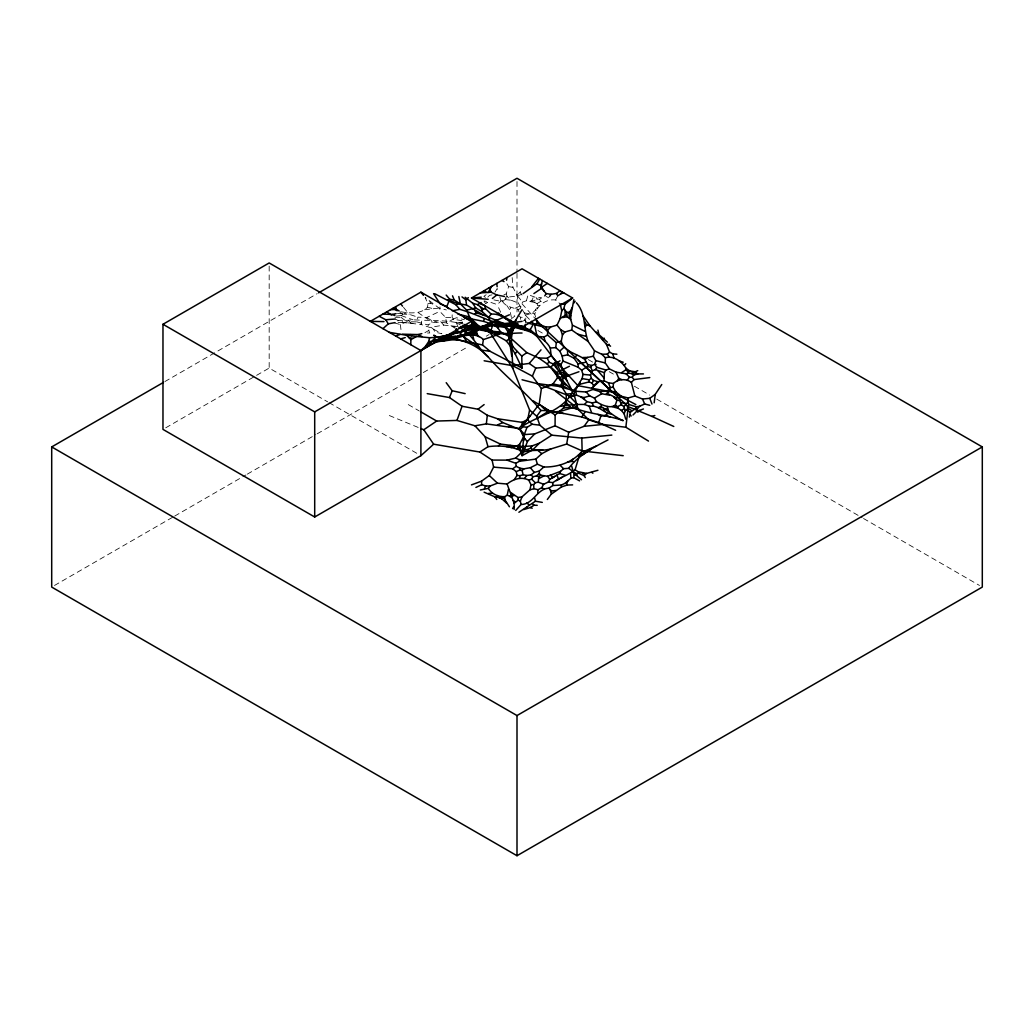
<?xml version="1.0" encoding="UTF-8"?>
<svg xmlns="http://www.w3.org/2000/svg" width="1034" height="1034" viewBox="0 0 1034 1034"><rect width="100%" height="100%" fill="white"/><g stroke="black" fill="none" stroke-linecap="round" stroke-linejoin="round"><path stroke-width="0.75" stroke-dasharray="5 3.75" d="M460.208 324.844L456.472 322.673L452.129 317.477L452.207 312.63M455.231 328.308L446.442 322.867L445.693 317.477L439.786 311.376L439.993 306.852M525.414 323.009L525.983 315.835L518.305 303.04L517.116 295.026L512.942 287.387L512.063 276.233M400.623 311.738C409.697 313.276 420.631 314.426 427.585 307.176L427.934 303.621L425.181 297.482L439.011 308.093L446.365 309.954M527.301 322.983L524.807 320.256L524.057 317.425L525.686 314.995L532.394 313.134L535.612 309.864L537.719 305.637L537.034 303.699L534.772 302.497L535.03 300.106L537.073 299.033L539.606 299.24L544.853 295.802M534.772 302.497L526.384 300.829L522.493 302.057L520.464 308.442L517.956 309.748C512.748 307.176 506.298 307.227 502.614 301.67L491.292 299.356M484.015 300.997L485.644 303.66L487.466 302.484L490.866 302.419L497.289 304.616L500.973 300.997L505.536 299.601L505.846 297.249L507.125 296.525L511.093 300.222L518.305 303.04M456.925 326.46L443.664 325.115L429.834 327.455L421.032 324.456L421.807 320.23C436.064 320.514 450.811 320.437 464.757 324.482M394.587 322.931L400.326 324.586L406.827 321.703L416.922 321.91L417.878 317.154L426.732 317.516L439.786 311.376M526.384 300.829L528.128 294.651L536.168 297.598L541.131 297.624M507.125 296.525L506.195 293.902L508.625 286.612L506.246 282.734M517.116 295.026L520.037 292.325L522.054 286.315M511.391 317.399L509.852 310.032L510.68 307.641M402.73 320.734L398.297 320.592L396.397 322.362L402.136 322.427L402.73 320.734L413.031 319.803L421.807 320.23M428.761 330.466L429.769 332.987L424.367 333.013L428.761 330.466L429.834 327.455M535.625 317.218L534.772 314.103C537.318 305.146 546.275 298.723 555.659 299.989L560.234 303.983M530.093 301.14L531.657 300.881L533.699 296.512M555.659 299.989L557.714 295.853M394.988 317.283L401.024 317.335L402.665 314.142L409.167 314.323L417.878 317.154M494.95 292.195L497.173 288.602L498.388 292.506M532.536 301.657L535.03 300.106M487.815 297.107L489.56 295.336L492.171 294.832M502.614 301.67L507.565 297.12L517.633 296.021L521.718 294.225M457.674 322.518L462.469 322.181L463.878 320.941L453.021 319.235L449.79 321.16M396.332 316.068L401.166 315.577L403.079 313.922L407.202 312.733M511.494 318.64L514.854 316.12L511.08 313.703M486.161 294.703L483.873 296.344L485.437 297.378M537.034 303.699L540.588 301.411L543.587 302.393M164.884 381.572L317.192 293.643M165.763 427.792L255.204 376.143M256.6 375.342L269.176 368.078L327.636 401.838M54.492 585.464L173.26 516.897M174.668 516.095L245.924 474.942M247.32 474.141L315.784 434.616M317.192 433.802L468.092 346.674M486.264 336.192L489.056 334.577M416.922 321.91L428.05 324.973L432.134 322.711L437.046 322.104L446.442 322.867M515.333 308.197L520.8 305.547M523.101 321.031L524.807 320.256M453.021 319.235L456.472 317.722L464.344 319.726M503.881 294.884L506.195 293.902M424.612 309.735L439.011 308.093M537.719 305.637L539.826 305.34M427.934 303.621L430.764 303.272L433.039 304.293M531.657 300.881L533.208 300.687M402.136 322.427L421.032 324.456M445.693 317.477L452.129 317.477M517.982 315.15L520.541 317.231L524.057 317.425M397.405 313.367L403.079 313.922M407.952 322.841L414.453 323.539M505.536 299.601L511.093 300.222M536.775 307.861L537.822 307.977M528.775 313.729L524.341 312.94L525.686 314.995M460.078 322.556L462.612 322.996L462.469 322.181M508.625 286.612L512.942 287.387M452.478 326.317L455.219 327.08M427.585 307.176L431.773 308.352M426.732 317.516L431.617 320.54L437.046 322.104M401.166 315.577L413.031 319.803M532.394 313.134L534.772 314.103M389.301 415.526L419.481 427.973M395.208 319.028L398.297 320.592M546.133 296.461L548.679 297.779M433.647 329.303L441.906 333.724L434.797 332.069L433.647 329.303L428.05 324.973M537.964 330.544L543.548 333.775M588.268 359.586L596.644 364.42M609.22 371.684L613.408 374.101M634.372 386.212L649.74 395.078M656.732 399.111L862.136 517.698M863.532 518.512L979.508 585.464M329.032 402.64L418.124 454.068M408.262 404.578L419.08 410.847M484.752 300.842L487.466 302.484M399.925 312.449L402.665 314.142M418.059 312.578L428.154 319.493M401.024 317.335L406.827 321.703M408.43 320.514L410.834 322.815M525.983 315.835L530.287 320.256M522.054 303.841L534.862 318.226M440.768 321.664L443.664 325.115M403.506 307.331L409.167 314.323M517.633 296.021L522.493 302.057M520.037 292.325L522.054 295.078M500.637 312.255L497.289 304.616M429.653 301.644L430.764 303.272M506.841 305.495L509.852 310.032M535.612 309.864L536.142 310.691M536.168 297.598L537.073 299.033M517.956 309.748L519.171 311.971M539.606 299.24L540.588 301.411M456.472 322.673L457.739 326.666M499.81 297.004L500.973 300.997M431.617 320.54L432.134 322.711M400.326 324.586L401.36 332.457M520.541 317.231L520.593 319.377M517 181.506L517 271.722M517 273.338L517 311.997M269.176 266.139L269.176 368.078"/><path stroke-width="1.5" d="M522.054 325.749L522.984 328.657L530.235 329.626C536.581 336.063 545.874 339.32 550.269 348.006L551.174 355.631L556.176 361.473L560.829 364.601L566.916 380.68L572.629 391.434C563.078 411.312 538.921 415.099 522.054 426.473L539.192 404.268L541.389 388.551L532.381 376.143L512.631 365.661L484.132 360.776M608.031 439.915C593.619 447.27 578.316 455.335 568.726 468.337L563.608 468.686L560.518 471.349L547.568 476.273L540.86 475.226L539.309 473.559L539.309 471.039L543.819 466.993C558.179 467.342 572.939 462.159 582.336 450.966L623.205 455.684M648.499 441.079L625.854 427.249L602.938 424.457L584.107 426.305L568.713 432.264L555.077 425.788L555.142 415.009L563.401 408.094L566.089 402.071L566.361 394.032L560.932 385.54L552.944 383.976L541.389 388.551M611.831 435.094L581.806 438.08L551.846 435.172L539.838 425.181L536.672 416.224L529.615 410.046L512.812 368.375L510.964 330.001L513.536 324.754L525.078 327.313L537.034 336.464L556.305 362.029L577.928 385.682L612.089 392.015L635.858 404.578M550.269 348.006L555.788 347.631L559.795 351.121L562.134 355.954L563.026 361.06L578.239 367.277L581.651 370.224L582.956 374.386L582.129 378.586L576.907 386.755L572.629 391.434L546.999 363.774L538.636 357.945L526.849 352.646L508.818 336.386L508.702 329.613L506.104 326.899C490.413 321.522 475.782 313.935 459.833 309.347L452.297 310.795M649.766 377.565L634.062 379.581L632.162 377.332L629.512 377.229L626.048 373.778L616.057 372.162L609.349 368.867L605.239 362.934L605.381 357.738L601.814 354.287L594.498 350.836L588.165 341.491L571.737 330.014L572.435 325.193L570.729 319.506L570.781 315.822L573.896 299.601M410.795 344.723L410.886 339.579L406.582 335.313L389.301 332.315M555.788 347.631L556.266 342.616L547.542 335.016L547.658 330.169L545.461 326.899L537.344 323.448L533.234 324.379L527.301 322.983M547.348 499.474L551.2 494.226L561.333 487.014L561.397 485.024L565.133 483.305L570.884 478.251L573.637 477.643L579.583 480.862M551.846 435.172L539.296 443.263L532.743 449.842L522.054 455.684L523.799 435.857L526.991 427.352L532.096 424.237L539.838 425.181M514.157 509.516L514.182 503.338L507.112 484.028L497.457 483.188L490.271 485.941L485.683 485.993L481.715 484.726L475.911 487.441M581.651 370.224L587.545 366.514L587.635 364.498L584.882 359.522C577.218 353.486 564.241 352.232 561.255 341.22L562.457 335.081L564.835 332.017L571.737 330.014M515.733 510.434L521.058 504.489C533.66 504.385 536.801 488.578 548.951 488.203L552.738 485.528L552.854 482.671C559.846 477.411 568.493 475.226 575.072 469.746L579.273 455.994L582.129 450.966L581.806 438.08M522.054 379.762L536.478 383.433L558.942 386.432L575.809 391.253L586.123 391.989L592.96 389.417L593.516 385.721L592.133 383.2L589.186 381.895L589.302 379.814L591.267 378.211L590.517 375.083L592.366 370.844L595.416 369.59L596.786 367.303L594.679 364.304L595.83 360.633L593.348 356.213L594.498 350.836M634.876 395.996L628.207 398L621.24 396.203L615.799 391.796L613.162 387.181L613.421 383.446C618.203 378.909 626.126 378.341 631.373 382.399L634.876 395.996L642.515 399.034L649.779 398.297L655.233 394.355L661.773 384.506M511.3 333.129L511.92 324.224L509.788 323.009L505.135 327.429L492.559 325.49L488.526 317.386L482.387 311.841L475.782 307.99L472.68 303.221L465.158 297.275M522.054 333.038C510.421 332.547 496.94 337.33 487.531 328.011L487.634 326.757L493.981 325.245L522.054 321.354M613.421 383.446L608.431 382.838L604.05 380.809L604.36 372.679L605.95 370.043L609.349 368.867M525.078 327.313L525.311 324.443M633.015 414.983L637.177 410.782L637.345 408.831L639.671 406.246L644.686 403.984L649.766 405.315M576.907 386.755L579.945 384.234L580.1 382.373M536.788 418.55L547.736 411.752L557.119 412.385L573.159 407.486C589.109 414.207 606.725 414.712 623.205 420.644C614.752 417.348 608.664 410.95 601.064 406.646L601.258 404.501L596.566 401.89L594.447 398.116L589.729 395.88L586.123 391.989M537.68 493.231L538.016 489.754L541.661 487.738L543.638 484.261L548.408 481.999L552.854 482.671M570.729 319.506L567.071 316.74L566.697 312.371L563.892 308.481L564.965 304.242L572.629 297.999L522.054 268.801L471.478 297.999L522.054 327.196L572.629 297.999M588.165 341.491C583.176 328.734 586.459 314.168 576.429 302.82M420.437 411.635L436.671 421.045L456.963 420.437L474.916 425.788L486.342 423.875L487.311 415.28L477.992 409.218L462.056 406.246L449.467 397.547L427.223 393.631M511.546 337.394L512.812 328.773L516.147 326.395L520.787 325.736M625.854 427.249L628.258 406.659L542.333 326.628L535.935 319.428M639.671 406.246L636.233 406.789L629.137 404.54L627.69 402.252L628.207 398M506.57 280.149L506.88 277.564M654.186 402.756L655.233 394.355M508.818 336.386L500.598 331.875L497.638 327.649L493.153 324.573L483.757 321.406L484.08 318.873M559.989 290.696L556.538 293.449L551.032 294.289L546.185 293.578L540.937 287.698L542.294 280.485M621.757 372.511L625.635 369.978L625.88 368.169C622.119 361.486 613.317 355.321 605.381 357.738M440.704 337.847L458.812 340.07L482.529 344.968L490.051 351.289L522.054 368.078L521.743 356.135L513.42 347.282L509.18 339.074C510.137 328.14 516.599 318.847 522.054 309.683M471.478 484.881L481.521 481.172L489.289 475.524L493.606 467.109L512.683 468.79L516.224 471.594L519.572 470.212L519.882 468.208L516.186 466.295L515.759 463.284L507.009 460.13L492.068 460.065L479.892 452.039L433.647 444.193L423.785 429.743L420.916 428.554M621.24 396.203L618.836 397.974L616.148 397.754L607.488 393.579L607.708 392.119L609.53 391.201L615.799 391.796M482.529 344.968L483.408 339.566L499.616 334.098M569.101 317.49L569.773 312.087L572.345 307.421M538.016 489.754L533.932 488.694L533.647 484.662L535.237 482.736L538.313 482.206L538.662 476.584L536.426 475.95L532.898 476.752L531.657 479.13L528.813 480.19C521.653 476.183 513.045 479.207 507.112 484.028M515.759 463.284L519.469 461.28L535.819 459.096L541.816 453.668L550.799 448.976L566.671 444.051L568.713 432.264M443.689 338.377C434.732 338.377 427.068 344.645 420.903 350.565L269.176 262.959L162.971 324.275L162.971 429.394L314.698 517L420.903 455.684L420.903 350.565L430.079 345.072L455.645 332.547L456.343 328.734M519.482 478.406L520.012 475.666L523.101 474.722L526.758 475.498L531.088 474.903L534.281 472.422L539.309 471.039M521.058 504.489L520.348 501.102L521.989 496.863L529.964 489.819L530.985 484.688L528.813 480.19M487.311 415.28L497.483 418.731L521.847 422.337L527.65 419.83L529.615 410.046M545.461 326.899L550.631 327.002L557.042 325.128L560.182 318.55L561.759 310.82L560.234 303.983L564.965 304.242M480.332 489.987L488.255 488.384C491.693 493.955 498.22 497.005 504.695 496.656L507.216 495.221L508.457 489.224M573.637 477.643L574.232 475.045L571.621 465.946M425.504 346.235L428.619 341.634L429.666 337.73C453.81 336.877 476.015 324.353 500.133 324.133M509.413 506.776L505.044 500.068L504.695 496.656M523.618 441.001L523.824 437.123L520.063 429.575L502.808 422.57L497.483 418.731M512.812 368.375L490.258 332.767L492.559 325.49M625.738 419.184L624.187 413.871L625.247 410.601L627.276 409.878L627.78 406.142L629.137 404.54M601.258 404.501C605.562 406.142 611.275 408.301 615.372 405.057L616.936 400.171L613.731 397.159M560.932 385.54L563.259 378.302L556.305 362.029M509.335 333.659L512.14 325.038L513.523 324.237M615.618 430.273L598.66 422.635L600.909 416.017L604.257 415.655L610.318 416.961M643.445 373.92L637.9 373.894L633.7 375.071L631.58 373.545L628.633 373.171L628.284 371.994L629.693 370.883L635.264 371.788L637.745 370.637M637.745 412.243L639.374 410.459L643.445 408.96M456.963 420.437L462.056 406.246M544.065 291.058L540.769 285.642L541.506 283.575M534.733 433.879L527.456 441.44L522.054 455.684L519.727 449.312L519.675 444.271L524.716 434.564L534.733 433.879L555.077 425.788M506.712 503.274L504.605 501.231L505.044 500.068M551.2 494.226L551.484 490.956L555.956 490.452M504.605 501.231L502.188 499.163L502.692 497.845L501.051 496.578M509.788 323.009L510.925 320.088M448.588 308.649L446.766 306.659L449.712 299.253L446.197 295.078M449.467 397.547L452.181 390.749L446.197 382.683M548.408 481.999L549.804 479.337L559.665 473.494L560.518 471.349M629.37 417.077L630.275 412.308L635.574 408.417L636.233 406.789M532.381 376.143L535.767 368.104L550.592 366.837L559.989 360.776M592.133 383.2L593.374 380.396L591.267 378.211M512.179 331.953L515.139 325.697L514.971 324.663L511.92 324.224M582.943 315.706L589.987 325.852L606.454 344.296L608.625 344.942L608.987 344.167M484.429 488.617L485.683 485.993M472.68 303.221L477.398 304.629L481.107 302.523M604.257 415.655L606.389 414.88L607.294 413.135L611.133 414.104M602.938 424.457L588.811 419.817L578.084 409.425L573.792 393.605L577.928 385.682M556.538 293.449L557.714 295.853L560.867 293.746L561.889 291.795M572.629 484.881L567.097 485.049L566.606 483.511L567.808 481.301M617.388 380.706L618.733 378.289L616.057 372.162M530.235 329.626L533.234 324.379M578.73 457.687L585.49 450.746L596.644 445.861M488.035 292.622L491.706 286.315M512.58 508.599L513.691 506.738M523.075 293.63L536.917 283.781L539.761 279.025M544.853 295.802L546.185 293.578M592.366 370.844L590.66 367.316L591.771 365.48L594.679 364.304M509.038 333.4C497.781 334.279 487.777 329.122 476.609 329.949L474.981 326.486L475.524 324.366L471.478 321.354L420.903 292.157L370.327 321.354L383.989 321.6M560.829 364.601L563.026 361.06M439.36 338.609L440.445 336.877L467.691 330.001L479.763 327.326L487.634 326.757M585.373 326.757L586.588 324.844L584.701 321.522M479.892 452.039L487.996 446.701C498.892 445.189 510.486 446.171 520.606 450.475L527.922 449.454L530.597 448.2L532.083 445.874L539.296 443.263M491.938 321.225L502.55 323.435L511.119 323.745L514.648 322.001L516.069 319.777M514.389 479.53L517.039 475.433L516.224 471.594M538.636 357.945L547.245 358.255L549.157 362.223L553.255 363.981L556.176 361.473M522.054 368.078L515.191 353.964L516.858 351.431M458.902 327.3C472.279 333.258 477.437 347.902 488.19 356.924C504.618 375.975 524.91 391.291 540.976 410.485L549.119 410.64L581.728 416.986L584.908 412.217M567.459 462.263L571.543 461.371L573.159 458.967M514.182 503.338L518.124 500.159L520.348 501.102M632.162 377.332L633.7 375.071M549.468 296.616L551.032 294.289M585.283 477.579L584.158 475.614L586.614 473.417L597.923 470.276M464.524 332.935L470.186 332.121L475.02 332.677L482.387 326.46L509.413 314.788M592.96 389.417L599.81 391.589L605.756 391.188L608.638 389.96L610.306 387.569L613.162 387.181M584.107 426.305L588.811 419.817M552.944 383.976L557.468 377.849L568.519 375.458L578.95 371.736M573.663 303.208L575.163 301.217M536.672 416.224L540.976 410.485M508.702 329.613L511.791 328.799L513.433 326.641L522.054 327.196L516.418 324.87L508.999 323.771M524.445 478.471L526.758 475.498M531.915 286.651L538.494 278.288M624.433 365.351L625.738 363.697M463.542 329.807L465.171 327.752L471.233 329.678L478.147 325.49L490.258 332.767M560.182 318.55L565.094 315.422L565.055 310.42M627.224 380.098L629.512 377.229M488.526 317.386L491.176 314.142C500.017 313.199 507.087 319.7 513.536 324.754M488.255 488.384L490.271 485.941M429.575 343.34L436.516 336.709L440.445 336.877M615.501 398.517L616.148 397.754M512.631 365.661L529.227 363.438L541.028 349.828M493.981 325.245L494.614 324.508M486.342 423.875L518.952 428.477L529.692 416.275M562.134 355.954L567.64 354.856L574.077 358.268L576.804 355.269M560.286 406.388C568.377 404.979 576.326 404.242 584.52 404.462L587.053 401.67L592.236 402.911L596.566 401.89M561.759 310.82L563.892 308.481M518.9 512.257L535.457 501.206L542.294 502.395M434.034 342.138L456.317 339.333L457.726 337.821C466.114 334.835 476.273 332.625 483.408 339.566M547.658 330.169L550.631 327.002M631.373 382.399L634.062 379.581M574.232 475.045L578.613 473.184L584.158 475.614M520.063 429.575L522.958 426.719L526.991 427.352M507.009 460.13L515.63 458.114L521.162 452.776C530.739 448.937 540.924 451.509 550.799 448.976M493.153 324.573L510.693 326.356L525.026 330.143L526.06 329.161M559.795 351.121L564.15 347.075M382.968 328.657L388.306 323.836L395.04 322.608M498.466 445.835L500.417 444.077L516.703 446.106L519.675 444.271M420.903 455.684L433.647 444.193M591.823 388.151L597.923 382.683M601.814 354.287L607.333 354.093L609.582 352.116L612.826 353.874L616.884 354.21M510.693 326.356L483.822 315.241L466.528 305.03L465.843 299.808L468.324 297.637M593.516 385.721L598.04 381.779L604.05 380.809M497.638 327.649L502.55 323.435M581.935 455.387L591.254 449.027M589.134 449.997L590.776 448.627M536.426 475.95L539.309 473.559M519.572 470.212L522.092 470.418L524.018 468.841L530.352 467.691L537.409 464.176L543.819 466.993M482.387 311.841L482.232 309.605L485.45 308.649L491.176 314.142M492.391 298.477L496.772 294.974L504.476 296.5M631.58 373.545L635.884 372.912L637.9 373.894M511.752 356.2L508.185 332.147L510.964 330.001M625.247 410.601L623.89 406.672L627.69 402.252M477.992 409.218L484.132 404.578M438.468 341.453L452.504 337.058L470.922 333.892L472.15 332.961M462.702 336.27L464.15 335.184M497.005 314.349L498.789 313.056M556.421 480.616L562.044 477.217M584.882 359.522L587.816 357.389L593.348 356.213M546.999 363.774L549.157 362.223M512.683 468.79L516.186 466.295M551.949 478.122L554.741 476.428M460.828 335.391L473.223 332.289L476.609 329.949M521.743 356.135L526.849 352.646M507.216 495.221L509.633 496.126L511.145 495.079M533.906 293.566L541.803 288.202M423.785 429.743L436.671 421.045M540.937 287.698L547.348 283.394M547.245 358.255L551.174 355.631M474.761 314.013L476.545 312.837L483.822 315.241M615.682 418.343L617.014 417.49M566.697 312.371L569.773 312.087M523.721 509.581L530.416 507.526L534.035 505.225L537.228 505.316M522.816 449.738L524.626 448.588M538.662 476.584L540.86 475.226M594.447 398.116L601.723 393.721L609.375 395.143M584.52 404.462L589.173 406.233L593.464 406.091L598.182 407.629L601.064 406.646M612.089 406.633L618.177 408.301L621.434 410.433L623.993 408.895M489.03 324.482L496.772 319.894M539.787 336.541L544.065 337.045L547.542 335.016M460.983 326.938C477.165 325.4 492.611 332.845 506.221 340.793L509.18 339.074M318.588 292.842L517 178.275L982.3 446.921L982.3 587.079L517 855.725L51.7 587.079L51.7 446.921L163.488 382.386M410.886 339.579L416.624 336.489L429.666 337.73M162.971 324.275L314.698 411.881L471.478 321.354L474.981 326.486M51.7 446.921L517 715.554L982.3 446.921M443.922 340.677L455.8 337.304L460.944 334.383M506.104 326.899L508.043 325.8L513.433 326.641M467.032 326.602L472.305 324.185L487.531 330.169M563.259 378.302L568.519 375.458L560.583 371.956M538.947 478.561L543.974 475.898M614.196 405.897L617.802 406.543L621.369 404.656L618.836 397.974M467.782 334.331L469.746 333.297M457.519 332.612L460.608 331.785M568.829 397.483L576.442 395.078L581.005 396.94L587.053 401.67M550.592 366.837L556.744 372.498L569.476 366.256M584.481 452.504L586.459 451.561M452.44 338.04L439.256 341.336M497.47 424.961L502.808 422.57M514.971 324.663L517.918 323.487M639.115 411.196L640.589 410.601M513.161 324.185L515.01 323.448L516.418 324.87M484.132 492.184L494.989 496.889L497.768 496.669L502.188 499.163M434.81 293.759L455.852 304.694L458.501 303.686L466.528 305.03M470.186 332.121L478.38 329.109M606.053 394.096L607.488 393.579M517.22 448.808L523.631 446.507L532.083 445.874M561.333 487.014L567.097 485.049M445.124 335.817L452.685 333.943M471.478 330.117L482.387 326.46M459.057 332.173L461.539 331.539M481.275 297.185L471.478 297.999L488.203 299.304M395.621 335.96L400.08 334.512M447.36 339.63L441.996 340.871M560.867 293.746L563.788 292.893M474.322 328.502L479.272 327.041M581.005 396.94L584.068 397.547L589.729 395.88M400.675 338.881L405.25 337.588M529.964 489.819L533.932 488.694M556.266 342.616L561.255 341.22M458.23 332.521L470.69 329.264M628.258 406.659L651.743 416.353L654.819 415.526M510.977 447.632L516.78 446.119L523.631 446.507M579.945 384.234L589.186 381.895M562.716 317.554L567.071 316.74M402.653 334.189L418.007 334.564L421.82 333.633M460.479 331.849L462.521 331.358M626.048 373.778L628.633 373.171M449.712 299.253L454.262 300.054L460.376 303.906L466.657 310.135L475.782 307.99M448.291 335.055L450.889 334.46M536.478 383.433L545.319 386.664L550.45 385.501M574.077 358.268L578.071 363.916L585.839 362.21M455.645 332.547L467.691 330.001M447.748 338.79L449.803 338.364M552.996 370.314L560.105 379.956L561.785 379.607M382.968 314.065L392.067 314.465L396.074 313.638M450.54 334.499L451.406 334.318M510.641 492.442L518.008 497.535L521.989 496.863M475.42 326.098L479.763 327.326M605.329 409.141L607.708 408.779L608.91 411.286M484.403 330.169L489.289 329.419M565.094 315.422L566.425 315.228M637.177 410.782L639.374 410.459M563.401 408.094L570.122 407.137L578.084 409.425M480.332 292.893L491.15 292.221L496.772 294.974M557.3 374.14L560.777 373.649L566.916 380.68M511.817 495.932L514.144 495.609M558.942 386.432L563.284 385.941L567.408 388.306M506.311 446.598L516.78 446.119M548.666 412.605L559.885 411.351M449.712 334.887L451.651 334.719M460.996 326.511C474.451 325.283 487.079 331.849 500.598 331.875M428.619 341.634L431.178 341.414M448.976 336.528L455.671 336.257M452.814 339.074C466.011 340.315 479.246 347.01 488.19 356.924M379.181 316.249L385.76 319.739L395.208 319.028M524.122 439.372L525.259 439.295L527.456 441.44M483.912 328.256L487.531 328.011M582.129 450.966L585.49 450.746M508.612 426.615L511.171 426.46M552.738 485.528L561.397 485.024M566.361 394.032L573.792 393.605M390.555 309.683L396.384 309.463L399.214 310.988M545.319 386.664L569.101 395.815L572.397 395.699M469.255 325.865L475.86 326.033M582.788 357.518L587.816 357.389M511.791 328.799L512.812 328.773M488.526 493.386L492.533 493.321M445.253 340.354L446.197 340.341M530.985 484.688L533.647 484.662M532.743 449.842L542.708 449.816M506.221 340.793L511.3 347.243L513.42 347.282M472.719 319.726L468.195 319.545L464.253 317.49L483.757 321.406M463.581 326.511L469.759 327.002M515.63 458.114L519.223 459.613L526.228 459.936M406.582 335.313L416.624 336.489M517.039 475.433L520.012 475.666M472.835 326.098L477.527 326.511M582.956 374.386L590.517 375.083M568.726 468.337L575.486 473.391L576.907 473.52M518.797 328.243L522.984 328.657M571.543 461.371L573.844 461.629M481.288 350.099L490.051 351.289M565.133 483.305L566.606 483.511M575.072 469.746L578.071 471.685L586.614 473.417M599.991 407.293L601.891 407.577M519.882 468.208L524.018 468.841M433.853 339.747L435.689 340.031M481.327 330.234L494.097 332.211M616.936 400.171L619.185 400.546M511.197 493.851L512.114 494.006M582.129 378.586L589.302 379.814M409.037 337.679L412.993 338.364M557.119 412.385L563.465 413.497M621.227 402.691L625.79 403.531M480.112 303.725L484.507 305.366L485.45 308.649M474.141 327.597L479.634 328.851M452.181 390.749L465.158 393.631M635.574 408.417L637.345 408.831M587.635 364.498L591.771 365.48M595.83 360.633L605.239 362.934M502.692 497.845L504.217 498.22M531.373 321.367L534.604 324.689L542.333 326.628M457.984 314.077L469.552 316.973L478.147 325.49M578.058 334.253L586.356 336.399M587.545 366.514L590.66 367.316M450.294 337.963L450.992 338.144M496.023 323.086L500.792 324.947M455.8 337.304L457.726 337.821M625.635 369.978L628.543 371.232M586.588 324.844L589.987 325.852M593.374 380.396L598.04 381.779M596.786 367.303L605.95 370.043M569.437 315.422L570.781 315.822M595.416 369.59L604.36 372.679M456.317 339.333L458.812 340.07M509.995 445.447L511.727 445.977M559.665 473.494L565.223 475.226M496.85 497.031L499.5 497.858M619.172 360.918L623.205 362.236M581.728 416.986L598.66 422.635M525.026 330.143L533.13 332.87M575.679 474.774L581.483 479.763M447.644 299.808L458.501 303.686M392.067 314.465L394.91 315.538M538.313 482.206L543.638 484.261M464.757 324.482L469.113 326.188M446.287 335.443L455.038 338.893M444.465 336.192L450.41 338.635M530.416 507.526L532.174 508.237M510.667 329.368L511.998 329.936M446.766 306.659L440.135 303.854L433.543 293.617M618.733 378.289L621.809 379.633M566.671 444.051L582.336 450.966M503.868 323.926L508.043 325.8M651.743 416.353L673.78 426.473M578.135 455.451L579.273 455.994M605.756 391.188L607.708 392.119M625.803 405.199L627.78 406.142M474.916 425.788L485.153 436.787L500.417 444.077M536.917 283.781L540.769 285.642M572.435 325.193L584.882 331.281M418.007 334.564L421.911 336.502M541.661 487.738L544.155 488.992M501.826 280.485L504.036 281.61M533.195 400.908L549.119 410.64M477.398 304.629L483.253 308.778M597.859 414.414L600.909 416.017M436.516 336.709L433.685 335.21L435.986 336.787M557.042 325.128L560.725 329.756L564.835 332.017M560.105 379.956L562.69 383.239L566.05 385.165M475.524 324.366L479.194 326.498M598.182 407.629L607.294 413.135M462.689 326.305L465.171 327.752M470.922 333.892L472.409 334.783M393.088 308.222L397.198 310.756M526.668 503.131L529.162 504.682M530.597 448.2L533.983 450.333M582.556 472.848L584.986 474.386M627.832 408.133L631.735 410.627M608.625 344.942L610.564 346.183M513.174 500.404L515.255 501.748M386.768 311.867L391.459 314.969M451.78 336.58L452.504 337.058M595.597 331.668L607.41 342.164M539.192 404.268L555.142 415.009M456.317 329.394L463.93 336.994L478.509 346.842M484.132 290.696L486.135 292.066M515.139 325.697L516.147 326.395M483.201 329.497L484.571 330.453M625.88 368.169L629.693 370.883M529.227 363.438L535.767 368.104M591.849 472.46L592.87 473.197M548.951 488.203L551.484 490.956M462.004 296.9L465.843 299.808M555.465 391.175L579.363 409.554M550.295 475.11L553.293 477.449M475.02 332.677L479.001 336.683M509.633 496.126L511.352 497.483M496.01 320.773L497.393 321.884M621.369 404.656L623.89 406.672M538.352 450.863L541.816 453.668M627.276 409.878L630.275 412.308M542.087 407.008L547.736 411.752M532.51 503.842L534.035 505.225M578.252 360.168L608.289 388.151M606.389 414.88L607.617 415.991M489.289 475.524L497.457 483.188M601.594 382.05L612.089 392.015M560.144 465.339L563.608 468.686M527.65 419.83L532.096 424.237M531.657 479.13L535.237 482.736M531.088 474.903L532.898 476.752M506.414 319.144L500.908 314.788L501.542 316.288M475.937 325.283L476.584 325.956M627.186 370.857L628.284 371.994M569.101 395.815L577.05 404.074M410.472 334.577L411.506 335.662M518.952 428.477L524.716 434.564M516.703 446.106L519.727 449.312M599.81 391.589L601.723 393.721M553.255 363.981L560.777 373.649M455.852 304.694L459.833 309.347M597.846 370.715L603.972 377.901M530.352 467.691L534.281 472.422M615.372 405.057L616.018 405.845M474.606 310.446L476.545 312.837M400.675 303.841L402.562 306.167M420.903 292.157L423.475 295.349M621.434 410.433L624.187 413.871M566.089 402.071L570.122 407.137M511.119 323.745L512.14 325.038M480.448 307.318L482.232 309.605M630.301 414.867L631.192 416.03M575.486 473.391L576.856 475.162M547.568 476.273L549.804 479.337M522.428 433.944L523.799 435.857M608.638 389.96L609.53 391.201M494.989 496.889L496.772 499.474M523.824 437.123L525.259 439.295M505.135 327.429L508.185 332.147M385.76 319.739L388.306 323.836M568.635 312.811L569.243 313.793M607.333 354.093L609.052 356.898M511.3 347.243L515.191 353.964M463.93 336.994L467.019 342.396M473.223 332.289L474.774 335.003M635.264 371.788L635.884 372.912M494.575 332.586L495.829 334.874M497.264 495.557L497.768 496.669M489.185 287.775L491.15 292.221M642.515 399.034L644.686 403.984M509.348 332.366L509.969 333.801M466.657 310.135L469.552 316.973M452.517 295.814L454.262 300.054M606.454 344.296L609.582 352.116M608.431 382.838L610.306 387.569M555.025 363.257L557.055 368.375M603.559 408.482L604.722 411.442M649.779 398.297L651.976 404.036M592.236 402.911L593.464 406.091M556.938 475.033L558.657 479.53M589.173 406.233L591.5 412.372M550.269 490.064L551.032 492.132M578.071 471.685L578.613 473.184M632.239 371.788L632.588 372.744M476.545 331.811L477.501 334.615M602.124 337.769L602.732 339.617M509.775 342.073L511.468 347.191M560.725 329.756L562.457 335.081M535.819 459.096L537.409 464.176M471.478 321.354L472.305 324.185M485.153 436.787L487.996 446.701M584.068 397.547L584.533 399.189M395.621 306.762L396.384 309.463M536.051 318.782L537.344 323.448M612.826 353.874L613.938 358.01M572.603 405.418L573.159 407.486M471.233 329.678L473.714 339.178M521.847 422.337L522.958 426.719M514.648 322.001L515.01 323.448M534.668 498L535.457 501.206M520.606 450.475L521.162 452.776M522.092 470.418L523.101 474.722M597.923 330.117L598.996 334.848M497.315 324.03L497.483 324.766M607.216 406.53L607.708 408.779M562.69 383.239L563.284 385.941M544.065 337.045L544.996 341.285M492.068 460.065L493.606 467.109M617.802 406.543L618.177 408.301M458.837 296.538L460.376 303.906M534.604 324.689L537.034 336.464M575.809 391.253L576.442 395.078M527.094 506.931L527.314 508.172M565.882 401.321L566.438 405.031M604.244 338.144L604.412 339.307M519.223 459.613L519.469 461.28M556.744 372.498L557.468 377.849M564.034 373.726L564.499 377.177M496.772 283.394L497.147 286.702M570.884 310.614L571.143 313.237M476.92 326.421L477.049 327.843M527.922 449.454L528.012 450.708M570.561 473.533L570.884 478.251M481.521 481.172L481.715 484.726M578.071 363.916L578.239 367.277M518.008 497.535L518.124 500.159M567.55 349.957L567.64 354.856M517 715.554L517 855.725M314.698 411.881L314.698 517"/></g></svg>
